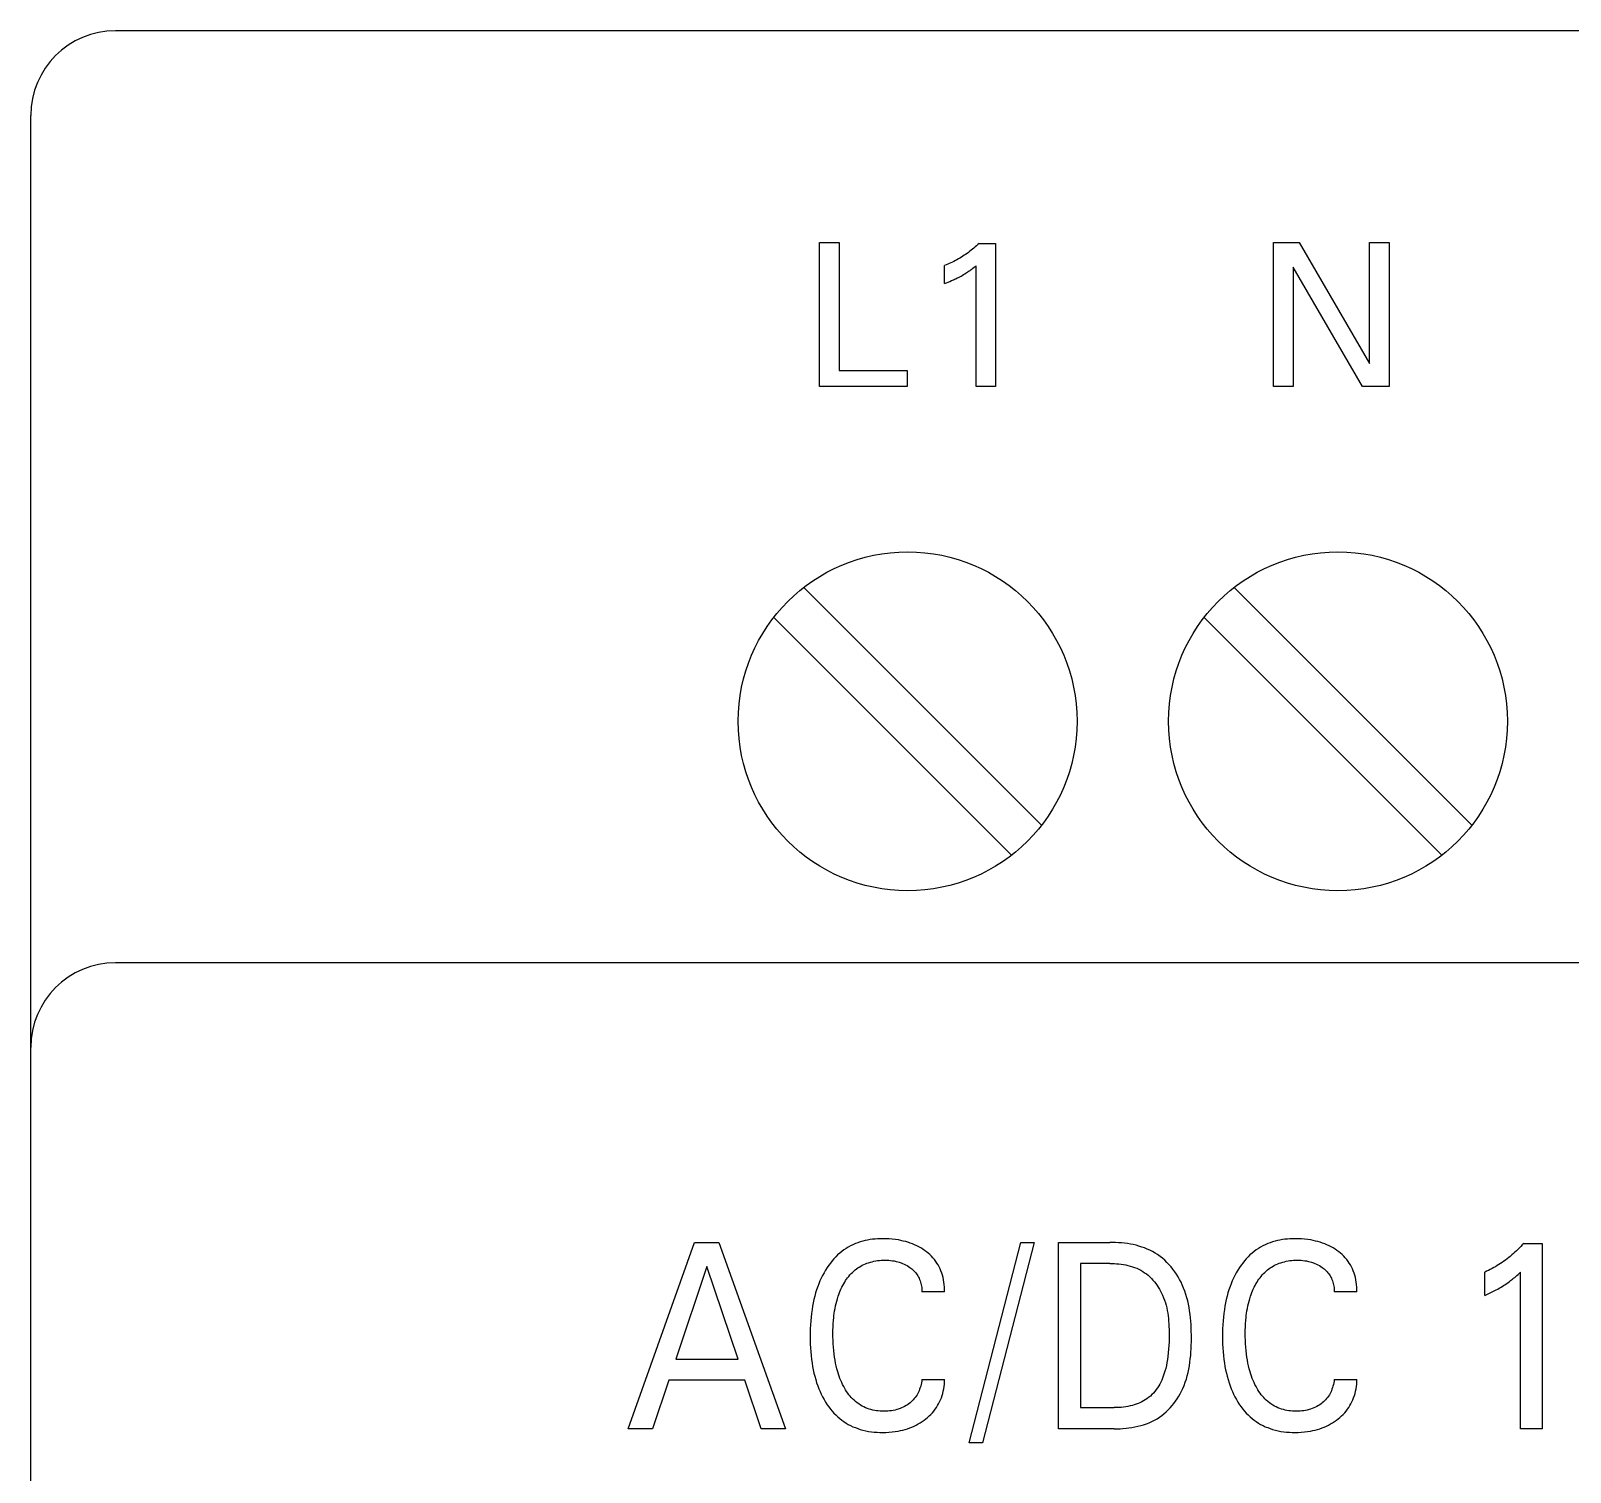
# Model space of a CAD drawing. Extents: x 0 to 420, y 0 to 297.
# Drawn here: x 136.8 to 154.97, y 236.66 to 253.67 of the extents above; entities that cross this region are included whole.
import ezdxf

# ---------------------------------------------------------------- set-up
doc = ezdxf.new("R2010")
doc.units = 0
doc.header["$LTSCALE"] = 23.1
doc.layers.add('10000_FRONT', color=7, linetype='CONTINUOUS')

msp = doc.modelspace()

# ---------------------------------------------------------------- linework, layer by layer
at = {"layer": '10000_FRONT', "color": 7, "linetype": 'CONTINUOUS'}
for p, q in [((207.298, 253.673), (137.798, 253.673)), ((136.798, 164.673), (136.798, 252.673)), ((146.108, 249.473), (146.108, 251.173)), ((146.108, 251.173), (146.34, 251.173)), ((146.34, 251.173), (146.34, 249.665)), ((147.961, 251.135), (147.946, 251.121)), ((147.976, 251.149), (147.961, 251.135)), ((147.991, 251.163), (147.976, 251.149)), ((147.991, 251.163), (148.184, 251.163)), ((148.184, 251.163), (148.184, 249.473)), ((151.468, 249.473), (151.468, 251.173)), ((151.468, 251.173), (151.77, 251.173)), ((151.77, 251.173), (152.6, 249.747)), ((152.6, 249.747), (152.6, 251.173)), ((152.6, 251.173), (152.831, 251.173)), ((152.831, 251.173), (152.831, 249.473)), ((147.695, 250.951), (147.676, 250.942)), ((147.713, 250.961), (147.695, 250.951)), ((147.73, 250.97), (147.713, 250.961)), ((147.748, 250.98), (147.73, 250.97)), ((147.765, 250.99), (147.748, 250.98)), ((147.783, 251.001), (147.765, 250.99)), ((147.8, 251.012), (147.783, 251.001)), ((147.817, 251.023), (147.8, 251.012)), ((147.833, 251.034), (147.817, 251.023)), ((147.85, 251.046), (147.833, 251.034)), ((147.866, 251.057), (147.85, 251.046)), ((147.883, 251.07), (147.866, 251.057)), ((147.899, 251.082), (147.883, 251.07)), ((147.915, 251.095), (147.899, 251.082)), ((147.93, 251.108), (147.915, 251.095)), ((147.946, 251.121), (147.93, 251.108)), ((147.602, 250.909), (147.584, 250.902)), ((147.584, 250.69), (147.584, 250.902)), ((147.621, 250.917), (147.602, 250.909)), ((147.64, 250.925), (147.621, 250.917)), ((147.658, 250.933), (147.64, 250.925)), ((147.676, 250.942), (147.658, 250.933)), ((147.748, 250.762), (147.763, 250.77)), ((147.763, 250.77), (147.778, 250.778)), ((147.778, 250.778), (147.793, 250.786)), ((147.793, 250.786), (147.809, 250.795)), ((147.809, 250.795), (147.824, 250.804)), ((147.824, 250.804), (147.839, 250.814)), ((147.839, 250.814), (147.853, 250.823)), ((147.853, 250.823), (147.864, 250.83)), ((147.864, 250.83), (147.875, 250.838)), ((147.875, 250.838), (147.885, 250.845)), ((147.885, 250.845), (147.897, 250.854)), ((147.897, 250.854), (147.908, 250.862)), ((147.908, 250.862), (147.919, 250.871)), ((147.919, 250.871), (147.932, 250.881)), ((147.932, 250.881), (147.944, 250.89)), ((147.944, 250.89), (147.956, 250.9)), ((147.956, 249.473), (147.956, 250.9)), ((151.699, 250.882), (151.699, 249.473)), ((152.519, 249.473), (151.699, 250.882)), ((147.584, 250.69), (147.605, 250.698)), ((147.605, 250.698), (147.626, 250.706)), ((147.626, 250.706), (147.646, 250.715)), ((147.646, 250.715), (147.667, 250.724)), ((147.667, 250.724), (147.688, 250.733)), ((147.688, 250.733), (147.703, 250.74)), ((147.703, 250.74), (147.718, 250.747)), ((147.718, 250.747), (147.733, 250.755)), ((147.733, 250.755), (147.748, 250.762)), ((146.34, 249.665), (147.143, 249.665)), ((147.143, 249.665), (147.143, 249.473)), ((147.143, 249.473), (146.108, 249.473)), ((148.184, 249.473), (147.956, 249.473)), ((151.699, 249.473), (151.468, 249.473)), ((152.831, 249.473), (152.519, 249.473)), ((148.727, 244.297), (145.922, 247.102)), ((153.807, 244.297), (151.002, 247.102)), ((145.569, 246.748), (148.373, 243.944)), ((150.649, 246.748), (153.453, 243.944)), ((207.298, 242.673), (137.798, 242.673)), ((143.848, 237.173), (144.633, 239.373)), ((144.633, 239.373), (144.921, 239.373)), ((144.921, 239.373), (145.706, 237.173)), ((146.475, 239.332), (146.448, 239.317)), ((146.503, 239.345), (146.475, 239.332)), ((146.531, 239.358), (146.503, 239.345)), ((146.56, 239.369), (146.531, 239.358)), ((146.589, 239.379), (146.56, 239.369)), ((146.618, 239.387), (146.589, 239.379)), ((146.647, 239.394), (146.618, 239.387)), ((146.676, 239.4), (146.647, 239.394)), ((146.705, 239.405), (146.676, 239.4)), ((146.735, 239.409), (146.705, 239.405)), ((146.764, 239.412), (146.735, 239.409)), ((146.794, 239.414), (146.764, 239.412)), ((146.824, 239.416), (146.794, 239.414)), ((146.854, 239.416), (146.824, 239.416)), ((146.891, 239.416), (146.854, 239.416)), ((146.929, 239.414), (146.891, 239.416)), ((146.967, 239.411), (146.929, 239.414)), ((147.004, 239.407), (146.967, 239.411)), ((147.041, 239.401), (147.004, 239.407)), ((147.069, 239.395), (147.041, 239.401)), ((147.097, 239.389), (147.069, 239.395)), ((147.125, 239.382), (147.097, 239.389)), ((147.152, 239.374), (147.125, 239.382)), ((147.179, 239.365), (147.152, 239.374)), ((147.206, 239.355), (147.179, 239.365)), ((147.231, 239.344), (147.206, 239.355)), ((147.256, 239.333), (147.231, 239.344)), ((147.28, 239.32), (147.256, 239.333)), ((147.303, 239.307), (147.28, 239.32)), ((147.876, 237.007), (148.485, 239.373)), ((148.64, 239.373), (148.031, 237.007)), ((148.485, 239.373), (148.64, 239.373)), ((148.928, 237.173), (148.928, 239.373)), ((148.928, 239.373), (149.534, 239.373)), ((149.568, 239.372), (149.534, 239.373)), ((149.603, 239.371), (149.568, 239.372)), ((149.638, 239.369), (149.603, 239.371)), ((149.673, 239.366), (149.638, 239.369)), ((149.708, 239.363), (149.673, 239.366)), ((149.742, 239.358), (149.708, 239.363)), ((149.777, 239.352), (149.742, 239.358)), ((149.811, 239.346), (149.777, 239.352)), ((149.845, 239.338), (149.811, 239.346)), ((149.879, 239.329), (149.845, 239.338)), ((149.912, 239.318), (149.879, 239.329)), ((151.342, 239.332), (151.315, 239.317)), ((151.37, 239.345), (151.342, 239.332)), ((151.398, 239.358), (151.37, 239.345)), ((151.427, 239.369), (151.398, 239.358)), ((151.456, 239.379), (151.427, 239.369)), ((151.485, 239.387), (151.456, 239.379)), ((151.514, 239.394), (151.485, 239.387)), ((151.543, 239.4), (151.514, 239.394)), ((151.572, 239.405), (151.543, 239.4)), ((151.602, 239.409), (151.572, 239.405)), ((151.631, 239.412), (151.602, 239.409)), ((151.661, 239.414), (151.631, 239.412)), ((151.691, 239.416), (151.661, 239.414)), ((151.721, 239.416), (151.691, 239.416)), ((151.758, 239.416), (151.721, 239.416)), ((151.796, 239.414), (151.758, 239.416)), ((151.834, 239.411), (151.796, 239.414)), ((151.871, 239.407), (151.834, 239.411)), ((151.908, 239.401), (151.871, 239.407)), ((151.936, 239.395), (151.908, 239.401)), ((151.964, 239.389), (151.936, 239.395)), ((151.992, 239.382), (151.964, 239.389)), ((152.019, 239.374), (151.992, 239.382)), ((152.047, 239.365), (152.019, 239.374)), ((152.073, 239.355), (152.047, 239.365)), ((152.098, 239.344), (152.073, 239.355)), ((152.123, 239.333), (152.098, 239.344)), ((152.147, 239.32), (152.123, 239.333)), ((152.17, 239.307), (152.147, 239.32)), ((154.387, 239.324), (154.37, 239.307)), ((154.404, 239.342), (154.387, 239.324)), ((154.42, 239.36), (154.404, 239.342)), ((154.42, 239.36), (154.637, 239.36)), ((154.637, 239.36), (154.637, 237.173)), ((146.256, 239.154), (146.236, 239.129)), ((146.277, 239.178), (146.256, 239.154)), ((146.299, 239.201), (146.277, 239.178)), ((146.322, 239.224), (146.299, 239.201)), ((146.346, 239.245), (146.322, 239.224)), ((146.371, 239.265), (146.346, 239.245)), ((146.396, 239.284), (146.371, 239.265)), ((146.421, 239.301), (146.396, 239.284)), ((146.448, 239.317), (146.421, 239.301)), ((146.687, 239.133), (146.708, 239.14)), ((146.708, 239.14), (146.729, 239.145)), ((146.729, 239.145), (146.75, 239.15)), ((146.75, 239.15), (146.772, 239.154)), ((146.772, 239.154), (146.793, 239.157)), ((146.793, 239.157), (146.815, 239.159)), ((146.815, 239.159), (146.837, 239.161)), ((146.837, 239.161), (146.859, 239.162)), ((146.859, 239.162), (146.881, 239.162)), ((146.881, 239.162), (146.903, 239.162)), ((146.903, 239.162), (146.925, 239.161)), ((146.925, 239.161), (146.947, 239.159)), ((146.947, 239.159), (146.969, 239.156)), ((146.969, 239.156), (146.991, 239.153)), ((146.991, 239.153), (147.011, 239.149)), ((147.011, 239.149), (147.031, 239.144)), ((147.031, 239.144), (147.05, 239.138)), ((147.05, 239.138), (147.07, 239.132)), ((147.326, 239.293), (147.303, 239.307)), ((147.349, 239.278), (147.326, 239.293)), ((147.37, 239.262), (147.349, 239.278)), ((147.39, 239.245), (147.37, 239.262)), ((147.41, 239.228), (147.39, 239.245)), ((147.429, 239.209), (147.41, 239.228)), ((147.447, 239.19), (147.429, 239.209)), ((147.464, 239.17), (147.447, 239.19)), ((147.48, 239.149), (147.464, 239.17)), ((147.494, 239.128), (147.48, 239.149)), ((149.945, 239.307), (149.912, 239.318)), ((149.977, 239.294), (149.945, 239.307)), ((150.008, 239.28), (149.977, 239.294)), ((150.039, 239.264), (150.008, 239.28)), ((150.069, 239.247), (150.039, 239.264)), ((150.099, 239.228), (150.069, 239.247)), ((150.128, 239.207), (150.099, 239.228)), ((150.156, 239.185), (150.128, 239.207)), ((150.183, 239.161), (150.156, 239.185)), ((150.208, 239.136), (150.183, 239.161)), ((151.123, 239.154), (151.103, 239.129)), ((151.144, 239.178), (151.123, 239.154)), ((151.166, 239.201), (151.144, 239.178)), ((151.189, 239.224), (151.166, 239.201)), ((151.213, 239.245), (151.189, 239.224)), ((151.238, 239.265), (151.213, 239.245)), ((151.263, 239.284), (151.238, 239.265)), ((151.288, 239.301), (151.263, 239.284)), ((151.315, 239.317), (151.288, 239.301)), ((151.554, 239.133), (151.575, 239.14)), ((151.575, 239.14), (151.596, 239.145)), ((151.596, 239.145), (151.617, 239.15)), ((151.617, 239.15), (151.639, 239.154)), ((151.639, 239.154), (151.66, 239.157)), ((151.66, 239.157), (151.682, 239.159)), ((151.682, 239.159), (151.704, 239.161)), ((151.704, 239.161), (151.726, 239.162)), ((151.726, 239.162), (151.748, 239.162)), ((151.748, 239.162), (151.77, 239.162)), ((151.77, 239.162), (151.792, 239.161)), ((151.792, 239.161), (151.814, 239.159)), ((151.814, 239.159), (151.836, 239.156)), ((151.836, 239.156), (151.858, 239.153)), ((151.858, 239.153), (151.878, 239.149)), ((151.878, 239.149), (151.898, 239.144)), ((151.898, 239.144), (151.917, 239.138)), ((151.917, 239.138), (151.937, 239.132)), ((152.193, 239.293), (152.17, 239.307)), ((152.216, 239.278), (152.193, 239.293)), ((152.237, 239.262), (152.216, 239.278)), ((152.257, 239.245), (152.237, 239.262)), ((152.277, 239.228), (152.257, 239.245)), ((152.296, 239.209), (152.277, 239.228)), ((152.314, 239.19), (152.296, 239.209)), ((152.331, 239.17), (152.314, 239.19)), ((152.347, 239.149), (152.331, 239.17)), ((152.361, 239.128), (152.347, 239.149)), ((154.186, 239.151), (154.167, 239.137)), ((154.205, 239.164), (154.186, 239.151)), ((154.224, 239.179), (154.205, 239.164)), ((154.243, 239.193), (154.224, 239.179)), ((154.262, 239.208), (154.243, 239.193)), ((154.28, 239.224), (154.262, 239.208)), ((154.298, 239.24), (154.28, 239.224)), ((154.317, 239.256), (154.298, 239.24)), ((154.335, 239.273), (154.317, 239.256)), ((154.352, 239.289), (154.335, 239.273)), ((154.37, 239.307), (154.352, 239.289)), ((144.778, 239.089), (144.412, 237.996)), ((145.146, 237.996), (144.778, 239.089)), ((146.144, 238.983), (146.128, 238.951)), ((146.161, 239.015), (146.144, 238.983)), ((146.179, 239.046), (146.161, 239.015)), ((146.198, 239.076), (146.179, 239.046)), ((146.217, 239.103), (146.198, 239.076)), ((146.236, 239.129), (146.217, 239.103)), ((146.44, 238.956), (146.454, 238.972)), ((146.454, 238.972), (146.467, 238.989)), ((146.467, 238.989), (146.482, 239.004)), ((146.482, 239.004), (146.496, 239.019)), ((146.496, 239.019), (146.512, 239.033)), ((146.512, 239.033), (146.528, 239.047)), ((146.528, 239.047), (146.544, 239.06)), ((146.544, 239.06), (146.56, 239.071)), ((146.56, 239.071), (146.577, 239.082)), ((146.577, 239.082), (146.595, 239.093)), ((146.595, 239.093), (146.612, 239.102)), ((146.612, 239.102), (146.63, 239.111)), ((146.63, 239.111), (146.649, 239.119)), ((146.649, 239.119), (146.668, 239.127)), ((146.668, 239.127), (146.687, 239.133)), ((147.07, 239.132), (147.089, 239.125)), ((147.089, 239.125), (147.106, 239.117)), ((147.106, 239.117), (147.124, 239.108)), ((147.124, 239.108), (147.141, 239.099)), ((147.141, 239.099), (147.158, 239.089)), ((147.158, 239.089), (147.174, 239.078)), ((147.174, 239.078), (147.186, 239.069)), ((147.186, 239.069), (147.199, 239.059)), ((147.199, 239.059), (147.211, 239.048)), ((147.211, 239.048), (147.222, 239.037)), ((147.222, 239.037), (147.233, 239.026)), ((147.233, 239.026), (147.243, 239.014)), ((147.243, 239.014), (147.253, 239.002)), ((147.253, 239.002), (147.262, 238.989)), ((147.262, 238.989), (147.27, 238.976)), ((147.27, 238.976), (147.277, 238.962)), ((147.277, 238.962), (147.284, 238.949)), ((147.508, 239.106), (147.494, 239.128)), ((147.52, 239.083), (147.508, 239.106)), ((147.531, 239.06), (147.52, 239.083)), ((147.541, 239.036), (147.531, 239.06)), ((147.551, 239.011), (147.541, 239.036)), ((147.558, 238.987), (147.551, 239.011)), ((147.566, 238.959), (147.558, 238.987)), ((147.572, 238.931), (147.566, 238.959)), ((149.189, 239.123), (149.189, 237.422)), ((149.534, 239.123), (149.189, 239.123)), ((149.534, 239.123), (149.561, 239.123)), ((149.561, 239.123), (149.588, 239.122)), ((149.588, 239.122), (149.615, 239.12)), ((149.615, 239.12), (149.642, 239.118)), ((149.642, 239.118), (149.669, 239.115)), ((149.669, 239.115), (149.696, 239.111)), ((149.696, 239.111), (149.723, 239.106)), ((149.723, 239.106), (149.749, 239.1)), ((149.749, 239.1), (149.776, 239.093)), ((149.776, 239.093), (149.802, 239.085)), ((149.802, 239.085), (149.827, 239.076)), ((149.827, 239.076), (149.852, 239.067)), ((149.852, 239.067), (149.877, 239.056)), ((149.877, 239.056), (149.9, 239.043)), ((149.9, 239.043), (149.924, 239.03)), ((149.924, 239.03), (149.945, 239.015)), ((149.945, 239.015), (149.967, 239)), ((149.967, 239), (149.987, 238.984)), ((149.987, 238.984), (150.007, 238.966)), ((150.007, 238.966), (150.025, 238.947)), ((150.233, 239.11), (150.208, 239.136)), ((150.257, 239.083), (150.233, 239.11)), ((150.279, 239.055), (150.257, 239.083)), ((150.301, 239.026), (150.279, 239.055)), ((150.321, 238.996), (150.301, 239.026)), ((150.34, 238.965), (150.321, 238.996)), ((150.358, 238.934), (150.34, 238.965)), ((151.011, 238.983), (150.995, 238.951)), ((151.028, 239.015), (151.011, 238.983)), ((151.046, 239.046), (151.028, 239.015)), ((151.065, 239.076), (151.046, 239.046)), ((151.084, 239.103), (151.065, 239.076)), ((151.103, 239.129), (151.084, 239.103)), ((151.308, 238.956), (151.321, 238.972)), ((151.321, 238.972), (151.334, 238.989)), ((151.334, 238.989), (151.349, 239.004)), ((151.349, 239.004), (151.364, 239.019)), ((151.364, 239.019), (151.379, 239.033)), ((151.379, 239.033), (151.395, 239.047)), ((151.395, 239.047), (151.411, 239.06)), ((151.411, 239.06), (151.427, 239.071)), ((151.427, 239.071), (151.444, 239.082)), ((151.444, 239.082), (151.462, 239.093)), ((151.462, 239.093), (151.479, 239.102)), ((151.479, 239.102), (151.498, 239.111)), ((151.498, 239.111), (151.516, 239.119)), ((151.516, 239.119), (151.535, 239.127)), ((151.535, 239.127), (151.554, 239.133)), ((151.937, 239.132), (151.956, 239.125)), ((151.956, 239.125), (151.974, 239.117)), ((151.974, 239.117), (151.991, 239.108)), ((151.991, 239.108), (152.008, 239.099)), ((152.008, 239.099), (152.025, 239.089)), ((152.025, 239.089), (152.041, 239.078)), ((152.041, 239.078), (152.053, 239.069)), ((152.053, 239.069), (152.066, 239.059)), ((152.066, 239.059), (152.078, 239.048)), ((152.078, 239.048), (152.089, 239.037)), ((152.089, 239.037), (152.1, 239.026)), ((152.1, 239.026), (152.11, 239.014)), ((152.11, 239.014), (152.12, 239.002)), ((152.12, 239.002), (152.129, 238.989)), ((152.129, 238.989), (152.137, 238.976)), ((152.137, 238.976), (152.144, 238.962)), ((152.144, 238.962), (152.151, 238.949)), ((152.375, 239.106), (152.361, 239.128)), ((152.387, 239.083), (152.375, 239.106)), ((152.398, 239.06), (152.387, 239.083)), ((152.409, 239.036), (152.398, 239.06)), ((152.418, 239.011), (152.409, 239.036)), ((152.426, 238.987), (152.418, 239.011)), ((152.433, 238.959), (152.426, 238.987)), ((152.439, 238.931), (152.433, 238.959)), ((153.983, 239.032), (153.962, 239.022)), ((153.962, 238.747), (153.962, 239.022)), ((154.004, 239.042), (153.983, 239.032)), ((154.025, 239.052), (154.004, 239.042)), ((154.046, 239.063), (154.025, 239.052)), ((154.067, 239.075), (154.046, 239.063)), ((154.087, 239.086), (154.067, 239.075)), ((154.107, 239.098), (154.087, 239.086)), ((154.127, 239.111), (154.107, 239.098)), ((154.147, 239.124), (154.127, 239.111)), ((154.167, 239.137), (154.147, 239.124)), ((154.301, 238.949), (154.314, 238.96)), ((154.314, 238.96), (154.327, 238.971)), ((154.327, 238.971), (154.34, 238.982)), ((154.34, 238.982), (154.353, 238.995)), ((154.353, 238.995), (154.367, 239.007)), ((154.367, 239.007), (154.381, 239.02)), ((154.381, 237.173), (154.381, 239.02)), ((146.062, 238.776), (146.052, 238.737)), ((146.074, 238.814), (146.062, 238.776)), ((146.087, 238.852), (146.074, 238.814)), ((146.1, 238.885), (146.087, 238.852)), ((146.113, 238.918), (146.1, 238.885)), ((146.128, 238.951), (146.113, 238.918)), ((146.335, 238.758), (146.343, 238.78)), ((146.343, 238.78), (146.352, 238.801)), ((146.352, 238.801), (146.361, 238.822)), ((146.361, 238.822), (146.371, 238.843)), ((146.371, 238.843), (146.382, 238.863)), ((146.382, 238.863), (146.393, 238.884)), ((146.393, 238.884), (146.405, 238.903)), ((146.405, 238.903), (146.416, 238.921)), ((146.416, 238.921), (146.428, 238.939)), ((146.428, 238.939), (146.44, 238.956)), ((147.284, 238.949), (147.29, 238.935)), ((147.29, 238.935), (147.295, 238.92)), ((147.295, 238.92), (147.3, 238.905)), ((147.3, 238.905), (147.305, 238.889)), ((147.305, 238.889), (147.309, 238.873)), ((147.309, 238.873), (147.312, 238.856)), ((147.312, 238.856), (147.314, 238.84)), ((147.314, 238.84), (147.315, 238.823)), ((147.315, 238.823), (147.316, 238.806)), ((147.316, 238.806), (147.316, 238.79)), ((147.585, 238.79), (147.316, 238.79)), ((147.577, 238.903), (147.572, 238.931)), ((147.581, 238.874), (147.577, 238.903)), ((147.583, 238.846), (147.581, 238.874)), ((147.585, 238.818), (147.583, 238.846)), ((147.585, 238.79), (147.585, 238.818)), ((150.025, 238.947), (150.043, 238.928)), ((150.043, 238.928), (150.061, 238.908)), ((150.061, 238.908), (150.077, 238.887)), ((150.077, 238.887), (150.093, 238.865)), ((150.093, 238.865), (150.107, 238.843)), ((150.107, 238.843), (150.121, 238.821)), ((150.121, 238.821), (150.134, 238.797)), ((150.134, 238.797), (150.146, 238.774)), ((150.375, 238.902), (150.358, 238.934)), ((150.39, 238.87), (150.375, 238.902)), ((150.406, 238.833), (150.39, 238.87)), ((150.42, 238.795), (150.406, 238.833)), ((150.433, 238.757), (150.42, 238.795)), ((150.929, 238.776), (150.919, 238.737)), ((150.941, 238.814), (150.929, 238.776)), ((150.954, 238.852), (150.941, 238.814)), ((150.967, 238.885), (150.954, 238.852)), ((150.98, 238.918), (150.967, 238.885)), ((150.995, 238.951), (150.98, 238.918)), ((151.202, 238.758), (151.21, 238.78)), ((151.21, 238.78), (151.219, 238.801)), ((151.219, 238.801), (151.228, 238.822)), ((151.228, 238.822), (151.238, 238.843)), ((151.238, 238.843), (151.249, 238.863)), ((151.249, 238.863), (151.26, 238.884)), ((151.26, 238.884), (151.272, 238.903)), ((151.272, 238.903), (151.283, 238.921)), ((151.283, 238.921), (151.295, 238.939)), ((151.295, 238.939), (151.308, 238.956)), ((152.151, 238.949), (152.157, 238.935)), ((152.157, 238.935), (152.163, 238.92)), ((152.163, 238.92), (152.167, 238.905)), ((152.167, 238.905), (152.172, 238.889)), ((152.172, 238.889), (152.176, 238.873)), ((152.176, 238.873), (152.179, 238.856)), ((152.179, 238.856), (152.181, 238.84)), ((152.181, 238.84), (152.182, 238.823)), ((152.182, 238.823), (152.183, 238.806)), ((152.183, 238.806), (152.183, 238.79)), ((152.452, 238.79), (152.183, 238.79)), ((152.444, 238.903), (152.439, 238.931)), ((152.448, 238.874), (152.444, 238.903)), ((152.451, 238.846), (152.448, 238.874)), ((152.452, 238.818), (152.451, 238.846)), ((152.452, 238.79), (152.452, 238.818)), ((154.009, 238.769), (154.032, 238.781)), ((154.032, 238.781), (154.056, 238.792)), ((154.056, 238.792), (154.079, 238.804)), ((154.079, 238.804), (154.096, 238.813)), ((154.096, 238.813), (154.113, 238.822)), ((154.113, 238.822), (154.13, 238.832)), ((154.13, 238.832), (154.147, 238.842)), ((154.147, 238.842), (154.164, 238.852)), ((154.164, 238.852), (154.18, 238.862)), ((154.18, 238.862), (154.198, 238.873)), ((154.198, 238.873), (154.215, 238.884)), ((154.215, 238.884), (154.232, 238.896)), ((154.232, 238.896), (154.249, 238.908)), ((154.249, 238.908), (154.265, 238.921)), ((154.265, 238.921), (154.277, 238.93)), ((154.277, 238.93), (154.289, 238.939)), ((154.289, 238.939), (154.301, 238.949)), ((146.026, 238.62), (146.02, 238.58)), ((146.034, 238.659), (146.026, 238.62)), ((146.042, 238.698), (146.034, 238.659)), ((146.052, 238.737), (146.042, 238.698)), ((146.286, 238.564), (146.291, 238.593)), ((146.291, 238.593), (146.297, 238.622)), ((146.297, 238.622), (146.303, 238.651)), ((146.303, 238.651), (146.311, 238.68)), ((146.311, 238.68), (146.319, 238.708)), ((146.319, 238.708), (146.328, 238.736)), ((146.328, 238.736), (146.335, 238.758)), ((150.146, 238.774), (150.157, 238.75)), ((150.157, 238.75), (150.17, 238.72)), ((150.17, 238.72), (150.181, 238.69)), ((150.181, 238.69), (150.19, 238.66)), ((150.19, 238.66), (150.199, 238.63)), ((150.199, 238.63), (150.206, 238.599)), ((150.206, 238.599), (150.213, 238.568)), ((150.444, 238.719), (150.433, 238.757)), ((150.454, 238.681), (150.444, 238.719)), ((150.463, 238.642), (150.454, 238.681)), ((150.47, 238.603), (150.463, 238.642)), ((150.477, 238.563), (150.47, 238.603)), ((150.893, 238.62), (150.887, 238.58)), ((150.901, 238.659), (150.893, 238.62)), ((150.909, 238.698), (150.901, 238.659)), ((150.919, 238.737), (150.909, 238.698)), ((151.153, 238.564), (151.158, 238.593)), ((151.158, 238.593), (151.164, 238.622)), ((151.164, 238.622), (151.17, 238.651)), ((151.17, 238.651), (151.178, 238.68)), ((151.178, 238.68), (151.186, 238.708)), ((151.186, 238.708), (151.195, 238.736)), ((151.195, 238.736), (151.202, 238.758)), ((153.962, 238.747), (153.985, 238.758)), ((153.985, 238.758), (154.009, 238.769)), ((146.004, 238.445), (146.001, 238.399)), ((146.009, 238.49), (146.004, 238.445)), ((146.014, 238.535), (146.009, 238.49)), ((146.02, 238.58), (146.014, 238.535)), ((146.268, 238.374), (146.27, 238.412)), ((146.27, 238.412), (146.272, 238.45)), ((146.272, 238.45), (146.276, 238.488)), ((146.276, 238.488), (146.278, 238.511)), ((146.278, 238.511), (146.282, 238.535)), ((146.282, 238.535), (146.286, 238.564)), ((150.213, 238.568), (150.218, 238.537)), ((150.218, 238.537), (150.223, 238.505)), ((150.223, 238.505), (150.227, 238.474)), ((150.227, 238.474), (150.229, 238.442)), ((150.229, 238.442), (150.232, 238.41)), ((150.482, 238.523), (150.477, 238.563)), ((150.487, 238.483), (150.482, 238.523)), ((150.49, 238.443), (150.487, 238.483)), ((150.493, 238.403), (150.49, 238.443)), ((150.872, 238.445), (150.868, 238.399)), ((150.876, 238.49), (150.872, 238.445)), ((150.881, 238.535), (150.876, 238.49)), ((150.887, 238.58), (150.881, 238.535)), ((151.135, 238.374), (151.137, 238.412)), ((151.137, 238.412), (151.139, 238.45)), ((151.139, 238.45), (151.143, 238.488)), ((151.143, 238.488), (151.146, 238.511)), ((151.146, 238.511), (151.149, 238.535)), ((151.149, 238.535), (151.153, 238.564)), ((145.999, 238.354), (145.998, 238.308)), ((145.998, 238.308), (145.998, 238.263)), ((145.998, 238.263), (145.998, 238.217)), ((146.001, 238.399), (145.999, 238.354)), ((146.266, 238.298), (146.267, 238.336)), ((146.266, 238.258), (146.266, 238.298)), ((146.268, 238.217), (146.266, 238.258)), ((146.267, 238.336), (146.268, 238.374)), ((150.232, 238.41), (150.233, 238.378)), ((150.233, 238.378), (150.235, 238.346)), ((150.235, 238.24), (150.234, 238.197)), ((150.235, 238.346), (150.235, 238.315)), ((150.235, 238.315), (150.235, 238.283)), ((150.235, 238.283), (150.235, 238.24)), ((150.495, 238.362), (150.493, 238.403)), ((150.496, 238.322), (150.495, 238.362)), ((150.497, 238.281), (150.496, 238.322)), ((150.497, 238.241), (150.497, 238.281)), ((150.497, 238.2), (150.497, 238.241)), ((150.866, 238.354), (150.865, 238.308)), ((150.865, 238.308), (150.865, 238.263)), ((150.865, 238.263), (150.865, 238.217)), ((150.868, 238.399), (150.866, 238.354)), ((151.133, 238.298), (151.134, 238.336)), ((151.134, 238.258), (151.133, 238.298)), ((151.134, 238.336), (151.135, 238.374)), ((151.135, 238.217), (151.134, 238.258)), ((145.998, 238.217), (145.999, 238.172)), ((145.999, 238.172), (146.001, 238.127)), ((146.001, 238.127), (146.005, 238.082)), ((146.005, 238.082), (146.009, 238.037)), ((146.269, 238.176), (146.268, 238.217)), ((146.272, 238.136), (146.269, 238.176)), ((146.276, 238.095), (146.272, 238.136)), ((146.28, 238.055), (146.276, 238.095)), ((146.285, 238.019), (146.28, 238.055)), ((150.225, 238.069), (150.22, 238.026)), ((150.229, 238.111), (150.225, 238.069)), ((150.232, 238.154), (150.229, 238.111)), ((150.234, 238.197), (150.232, 238.154)), ((150.489, 238.037), (150.492, 238.078)), ((150.492, 238.078), (150.494, 238.118)), ((150.494, 238.118), (150.496, 238.159)), ((150.496, 238.159), (150.497, 238.2)), ((150.865, 238.217), (150.866, 238.172)), ((150.866, 238.172), (150.868, 238.127)), ((150.868, 238.127), (150.872, 238.082)), ((150.872, 238.082), (150.876, 238.037)), ((151.136, 238.176), (151.135, 238.217)), ((151.139, 238.136), (151.136, 238.176)), ((151.143, 238.095), (151.139, 238.136)), ((151.147, 238.055), (151.143, 238.095)), ((151.152, 238.019), (151.147, 238.055)), ((144.412, 237.996), (145.146, 237.996)), ((146.009, 238.037), (146.014, 237.992)), ((146.014, 237.992), (146.02, 237.947)), ((146.02, 237.947), (146.027, 237.908)), ((146.027, 237.908), (146.034, 237.869)), ((146.034, 237.869), (146.042, 237.83)), ((146.291, 237.984), (146.285, 238.019)), ((146.297, 237.949), (146.291, 237.984)), ((146.305, 237.914), (146.297, 237.949)), ((146.313, 237.88), (146.305, 237.914)), ((146.323, 237.845), (146.313, 237.88)), ((150.194, 237.886), (150.185, 237.851)), ((150.202, 237.921), (150.194, 237.886)), ((150.209, 237.956), (150.202, 237.921)), ((150.215, 237.991), (150.209, 237.956)), ((150.22, 238.026), (150.215, 237.991)), ((150.459, 237.838), (150.467, 237.877)), ((150.467, 237.877), (150.475, 237.917)), ((150.475, 237.917), (150.48, 237.957)), ((150.48, 237.957), (150.485, 237.997)), ((150.485, 237.997), (150.489, 238.037)), ((150.876, 238.037), (150.881, 237.992)), ((150.881, 237.992), (150.887, 237.947)), ((150.887, 237.947), (150.894, 237.908)), ((150.894, 237.908), (150.901, 237.869)), ((150.901, 237.869), (150.91, 237.83)), ((151.158, 237.984), (151.152, 238.019)), ((151.164, 237.949), (151.158, 237.984)), ((151.172, 237.914), (151.164, 237.949)), ((151.18, 237.88), (151.172, 237.914)), ((151.19, 237.845), (151.18, 237.88)), ((144.328, 237.746), (144.138, 237.173)), ((145.228, 237.746), (144.328, 237.746)), ((145.421, 237.173), (145.228, 237.746)), ((146.042, 237.83), (146.052, 237.792)), ((146.052, 237.792), (146.063, 237.754)), ((146.063, 237.754), (146.074, 237.716)), ((146.074, 237.716), (146.087, 237.678)), ((146.331, 237.819), (146.323, 237.845)), ((146.339, 237.794), (146.331, 237.819)), ((146.349, 237.768), (146.339, 237.794)), ((146.359, 237.743), (146.349, 237.768)), ((146.37, 237.719), (146.359, 237.743)), ((146.381, 237.694), (146.37, 237.719)), ((146.394, 237.67), (146.381, 237.694)), ((147.307, 237.697), (147.302, 237.677)), ((147.311, 237.716), (147.307, 237.697)), ((147.314, 237.736), (147.311, 237.716)), ((147.316, 237.756), (147.314, 237.736)), ((147.316, 237.756), (147.585, 237.756)), ((147.579, 237.673), (147.582, 237.7)), ((147.582, 237.7), (147.584, 237.728)), ((147.584, 237.728), (147.585, 237.756)), ((150.125, 237.7), (150.112, 237.678)), ((150.136, 237.722), (150.125, 237.7)), ((150.147, 237.746), (150.136, 237.722)), ((150.157, 237.769), (150.147, 237.746)), ((150.166, 237.793), (150.157, 237.769)), ((150.174, 237.817), (150.166, 237.793)), ((150.185, 237.851), (150.174, 237.817)), ((150.396, 237.647), (150.412, 237.685)), ((150.412, 237.685), (150.426, 237.722)), ((150.426, 237.722), (150.438, 237.76)), ((150.438, 237.76), (150.449, 237.799)), ((150.449, 237.799), (150.459, 237.838)), ((150.91, 237.83), (150.919, 237.792)), ((150.919, 237.792), (150.93, 237.754)), ((150.93, 237.754), (150.942, 237.716)), ((150.942, 237.716), (150.955, 237.678)), ((151.198, 237.819), (151.19, 237.845)), ((151.207, 237.794), (151.198, 237.819)), ((151.216, 237.768), (151.207, 237.794)), ((151.226, 237.743), (151.216, 237.768)), ((151.237, 237.719), (151.226, 237.743)), ((151.248, 237.694), (151.237, 237.719)), ((151.261, 237.67), (151.248, 237.694)), ((152.174, 237.697), (152.169, 237.677)), ((152.178, 237.716), (152.174, 237.697)), ((152.181, 237.736), (152.178, 237.716)), ((152.183, 237.756), (152.181, 237.736)), ((152.183, 237.756), (152.452, 237.756)), ((152.446, 237.673), (152.449, 237.7)), ((152.449, 237.7), (152.451, 237.728)), ((152.451, 237.728), (152.452, 237.756)), ((146.087, 237.678), (146.1, 237.645)), ((146.1, 237.645), (146.114, 237.612)), ((146.114, 237.612), (146.129, 237.58)), ((146.129, 237.58), (146.145, 237.548)), ((146.145, 237.548), (146.162, 237.517)), ((146.162, 237.517), (146.18, 237.486)), ((146.405, 237.65), (146.394, 237.67)), ((146.416, 237.631), (146.405, 237.65)), ((146.428, 237.612), (146.416, 237.631)), ((146.441, 237.593), (146.428, 237.612)), ((146.455, 237.575), (146.441, 237.593)), ((146.469, 237.558), (146.455, 237.575)), ((146.483, 237.541), (146.469, 237.558)), ((146.499, 237.525), (146.483, 237.541)), ((146.515, 237.509), (146.499, 237.525)), ((146.533, 237.494), (146.515, 237.509)), ((147.215, 237.515), (147.203, 237.502)), ((147.227, 237.529), (147.215, 237.515)), ((147.238, 237.543), (147.227, 237.529)), ((147.249, 237.558), (147.238, 237.543)), ((147.259, 237.573), (147.249, 237.558)), ((147.268, 237.589), (147.259, 237.573)), ((147.276, 237.605), (147.268, 237.589)), ((147.283, 237.622), (147.276, 237.605)), ((147.29, 237.639), (147.283, 237.622)), ((147.296, 237.658), (147.29, 237.639)), ((147.302, 237.677), (147.296, 237.658)), ((147.526, 237.492), (147.536, 237.515)), ((147.536, 237.515), (147.546, 237.539)), ((147.546, 237.539), (147.554, 237.564)), ((147.554, 237.564), (147.562, 237.591)), ((147.562, 237.591), (147.569, 237.618)), ((147.569, 237.618), (147.574, 237.645)), ((147.574, 237.645), (147.579, 237.673)), ((149.953, 237.513), (149.932, 237.501)), ((149.972, 237.526), (149.953, 237.513)), ((149.993, 237.542), (149.972, 237.526)), ((150.013, 237.558), (149.993, 237.542)), ((150.032, 237.576), (150.013, 237.558)), ((150.05, 237.595), (150.032, 237.576)), ((150.067, 237.614), (150.05, 237.595)), ((150.083, 237.635), (150.067, 237.614)), ((150.098, 237.656), (150.083, 237.635)), ((150.112, 237.678), (150.098, 237.656)), ((150.311, 237.5), (150.331, 237.528)), ((150.331, 237.528), (150.349, 237.557)), ((150.349, 237.557), (150.366, 237.587)), ((150.366, 237.587), (150.381, 237.617)), ((150.381, 237.617), (150.396, 237.647)), ((150.955, 237.678), (150.967, 237.645)), ((150.967, 237.645), (150.981, 237.612)), ((150.981, 237.612), (150.996, 237.58)), ((150.996, 237.58), (151.012, 237.548)), ((151.012, 237.548), (151.029, 237.517)), ((151.029, 237.517), (151.047, 237.486)), ((151.272, 237.65), (151.261, 237.67)), ((151.283, 237.631), (151.272, 237.65)), ((151.295, 237.612), (151.283, 237.631)), ((151.308, 237.593), (151.295, 237.612)), ((151.322, 237.575), (151.308, 237.593)), ((151.336, 237.558), (151.322, 237.575)), ((151.351, 237.541), (151.336, 237.558)), ((151.366, 237.525), (151.351, 237.541)), ((151.382, 237.509), (151.366, 237.525)), ((151.4, 237.494), (151.382, 237.509)), ((152.082, 237.515), (152.07, 237.502)), ((152.094, 237.529), (152.082, 237.515)), ((152.105, 237.543), (152.094, 237.529)), ((152.116, 237.558), (152.105, 237.543)), ((152.126, 237.573), (152.116, 237.558)), ((152.135, 237.589), (152.126, 237.573)), ((152.143, 237.605), (152.135, 237.589)), ((152.15, 237.622), (152.143, 237.605)), ((152.157, 237.639), (152.15, 237.622)), ((152.163, 237.658), (152.157, 237.639)), ((152.169, 237.677), (152.163, 237.658)), ((152.393, 237.492), (152.403, 237.515)), ((152.403, 237.515), (152.413, 237.539)), ((152.413, 237.539), (152.421, 237.564)), ((152.421, 237.564), (152.429, 237.591)), ((152.429, 237.591), (152.436, 237.618)), ((152.436, 237.618), (152.442, 237.645)), ((152.442, 237.645), (152.446, 237.673)), ((146.18, 237.486), (146.2, 237.456)), ((146.2, 237.456), (146.218, 237.431)), ((146.218, 237.431), (146.237, 237.406)), ((146.237, 237.406), (146.257, 237.382)), ((146.257, 237.382), (146.278, 237.358)), ((146.278, 237.358), (146.3, 237.336)), ((146.3, 237.336), (146.323, 237.314)), ((146.551, 237.479), (146.533, 237.494)), ((146.57, 237.466), (146.551, 237.479)), ((146.59, 237.453), (146.57, 237.466)), ((146.61, 237.441), (146.59, 237.453)), ((146.631, 237.431), (146.61, 237.441)), ((146.652, 237.421), (146.631, 237.431)), ((146.673, 237.412), (146.652, 237.421)), ((146.694, 237.405), (146.673, 237.412)), ((146.715, 237.399), (146.694, 237.405)), ((146.737, 237.394), (146.715, 237.399)), ((146.759, 237.389), (146.737, 237.394)), ((146.78, 237.386), (146.759, 237.389)), ((146.802, 237.383), (146.78, 237.386)), ((146.824, 237.381), (146.802, 237.383)), ((146.846, 237.38), (146.824, 237.381)), ((146.868, 237.38), (146.846, 237.38)), ((146.891, 237.38), (146.868, 237.38)), ((146.913, 237.381), (146.891, 237.38)), ((146.935, 237.383), (146.913, 237.381)), ((146.957, 237.386), (146.935, 237.383)), ((146.979, 237.39), (146.957, 237.386)), ((146.999, 237.394), (146.979, 237.39)), ((147.019, 237.399), (146.999, 237.394)), ((147.038, 237.405), (147.019, 237.399)), ((147.058, 237.411), (147.038, 237.405)), ((147.076, 237.419), (147.058, 237.411)), ((147.094, 237.427), (147.076, 237.419)), ((147.112, 237.436), (147.094, 237.427)), ((147.129, 237.446), (147.112, 237.436)), ((147.145, 237.456), (147.129, 237.446)), ((147.161, 237.467), (147.145, 237.456)), ((147.176, 237.478), (147.161, 237.467)), ((147.19, 237.49), (147.176, 237.478)), ((147.203, 237.502), (147.19, 237.49)), ((147.383, 237.307), (147.403, 237.324)), ((147.403, 237.324), (147.422, 237.343)), ((147.422, 237.343), (147.44, 237.362)), ((147.44, 237.362), (147.457, 237.382)), ((147.457, 237.382), (147.473, 237.403)), ((147.473, 237.403), (147.488, 237.424)), ((147.488, 237.424), (147.501, 237.446)), ((147.501, 237.446), (147.514, 237.469)), ((147.514, 237.469), (147.526, 237.492)), ((149.189, 237.422), (149.587, 237.422)), ((149.614, 237.422), (149.587, 237.422)), ((149.641, 237.424), (149.614, 237.422)), ((149.668, 237.425), (149.641, 237.424)), ((149.695, 237.428), (149.668, 237.425)), ((149.722, 237.432), (149.695, 237.428)), ((149.749, 237.436), (149.722, 237.432)), ((149.775, 237.442), (149.749, 237.436)), ((149.802, 237.448), (149.775, 237.442)), ((149.824, 237.455), (149.802, 237.448)), ((149.847, 237.462), (149.824, 237.455)), ((149.869, 237.471), (149.847, 237.462)), ((149.89, 237.48), (149.869, 237.471)), ((149.912, 237.49), (149.89, 237.48)), ((149.932, 237.501), (149.912, 237.49)), ((150.12, 237.309), (150.148, 237.329)), ((150.148, 237.329), (150.174, 237.35)), ((150.174, 237.35), (150.199, 237.372)), ((150.199, 237.372), (150.224, 237.396)), ((150.224, 237.396), (150.247, 237.42)), ((150.247, 237.42), (150.27, 237.446)), ((150.27, 237.446), (150.291, 237.473)), ((150.291, 237.473), (150.311, 237.5)), ((151.047, 237.486), (151.067, 237.456)), ((151.067, 237.456), (151.085, 237.431)), ((151.085, 237.431), (151.104, 237.406)), ((151.104, 237.406), (151.124, 237.382)), ((151.124, 237.382), (151.145, 237.358)), ((151.145, 237.358), (151.167, 237.336)), ((151.167, 237.336), (151.19, 237.314)), ((151.418, 237.479), (151.4, 237.494)), ((151.437, 237.466), (151.418, 237.479)), ((151.457, 237.453), (151.437, 237.466)), ((151.477, 237.441), (151.457, 237.453)), ((151.498, 237.431), (151.477, 237.441)), ((151.519, 237.421), (151.498, 237.431)), ((151.541, 237.412), (151.519, 237.421)), ((151.561, 237.405), (151.541, 237.412)), ((151.583, 237.399), (151.561, 237.405)), ((151.604, 237.394), (151.583, 237.399)), ((151.626, 237.389), (151.604, 237.394)), ((151.647, 237.386), (151.626, 237.389)), ((151.669, 237.383), (151.647, 237.386)), ((151.691, 237.381), (151.669, 237.383)), ((151.713, 237.38), (151.691, 237.381)), ((151.736, 237.38), (151.713, 237.38)), ((151.758, 237.38), (151.736, 237.38)), ((151.78, 237.381), (151.758, 237.38)), ((151.802, 237.383), (151.78, 237.381)), ((151.824, 237.386), (151.802, 237.383)), ((151.846, 237.39), (151.824, 237.386)), ((151.866, 237.394), (151.846, 237.39)), ((151.886, 237.399), (151.866, 237.394)), ((151.905, 237.405), (151.886, 237.399)), ((151.925, 237.411), (151.905, 237.405)), ((151.944, 237.419), (151.925, 237.411)), ((151.961, 237.427), (151.944, 237.419)), ((151.979, 237.436), (151.961, 237.427)), ((151.996, 237.446), (151.979, 237.436)), ((152.012, 237.456), (151.996, 237.446)), ((152.029, 237.467), (152.012, 237.456)), ((152.043, 237.478), (152.029, 237.467)), ((152.057, 237.49), (152.043, 237.478)), ((152.07, 237.502), (152.057, 237.49)), ((152.25, 237.307), (152.27, 237.324)), ((152.27, 237.324), (152.289, 237.343)), ((152.289, 237.343), (152.307, 237.362)), ((152.307, 237.362), (152.324, 237.382)), ((152.324, 237.382), (152.34, 237.403)), ((152.34, 237.403), (152.355, 237.424)), ((152.355, 237.424), (152.369, 237.446)), ((152.369, 237.446), (152.381, 237.469)), ((152.381, 237.469), (152.393, 237.492)), ((144.138, 237.173), (143.848, 237.173)), ((145.706, 237.173), (145.421, 237.173)), ((146.323, 237.314), (146.347, 237.294)), ((146.347, 237.294), (146.371, 237.275)), ((146.371, 237.275), (146.396, 237.257)), ((146.396, 237.257), (146.422, 237.24)), ((146.422, 237.24), (146.448, 237.225)), ((146.448, 237.225), (146.475, 237.211)), ((146.475, 237.211), (146.503, 237.197)), ((146.503, 237.197), (146.531, 237.186)), ((146.531, 237.186), (146.56, 237.175)), ((146.56, 237.175), (146.589, 237.165)), ((146.589, 237.165), (146.621, 237.156)), ((146.621, 237.156), (146.654, 237.149)), ((146.654, 237.149), (146.687, 237.142)), ((146.687, 237.142), (146.72, 237.137)), ((146.964, 237.135), (147, 237.139)), ((147, 237.139), (147.036, 237.145)), ((147.036, 237.145), (147.064, 237.151)), ((147.064, 237.151), (147.092, 237.157)), ((147.092, 237.157), (147.119, 237.165)), ((147.119, 237.165), (147.146, 237.173)), ((147.146, 237.173), (147.173, 237.183)), ((147.173, 237.183), (147.199, 237.193)), ((147.199, 237.193), (147.224, 237.205)), ((147.224, 237.205), (147.249, 237.217)), ((147.249, 237.217), (147.273, 237.23)), ((147.273, 237.23), (147.296, 237.243)), ((147.296, 237.243), (147.319, 237.258)), ((147.319, 237.258), (147.342, 237.274)), ((147.342, 237.274), (147.363, 237.29)), ((147.363, 237.29), (147.383, 237.307)), ((149.586, 237.173), (148.928, 237.173)), ((149.586, 237.173), (149.62, 237.173)), ((149.62, 237.173), (149.655, 237.174)), ((149.655, 237.174), (149.69, 237.176)), ((149.69, 237.176), (149.726, 237.179)), ((149.726, 237.179), (149.761, 237.183)), ((149.761, 237.183), (149.796, 237.188)), ((149.796, 237.188), (149.831, 237.195)), ((149.831, 237.195), (149.865, 237.202)), ((149.865, 237.202), (149.899, 237.211)), ((149.899, 237.211), (149.933, 237.22)), ((149.933, 237.22), (149.966, 237.232)), ((149.966, 237.232), (149.999, 237.244)), ((149.999, 237.244), (150.031, 237.258)), ((150.031, 237.258), (150.062, 237.274)), ((150.062, 237.274), (150.092, 237.291)), ((150.092, 237.291), (150.12, 237.309)), ((151.19, 237.314), (151.214, 237.294)), ((151.214, 237.294), (151.238, 237.275)), ((151.238, 237.275), (151.263, 237.257)), ((151.263, 237.257), (151.289, 237.24)), ((151.289, 237.24), (151.315, 237.225)), ((151.315, 237.225), (151.343, 237.211)), ((151.343, 237.211), (151.37, 237.197)), ((151.37, 237.197), (151.398, 237.186)), ((151.398, 237.186), (151.427, 237.175)), ((151.427, 237.175), (151.456, 237.165)), ((151.456, 237.165), (151.489, 237.156)), ((151.489, 237.156), (151.521, 237.149)), ((151.521, 237.149), (151.554, 237.142)), ((151.554, 237.142), (151.587, 237.137)), ((151.831, 237.135), (151.867, 237.139)), ((151.867, 237.139), (151.903, 237.145)), ((151.903, 237.145), (151.931, 237.151)), ((151.931, 237.151), (151.959, 237.157)), ((151.959, 237.157), (151.986, 237.165)), ((151.986, 237.165), (152.013, 237.173)), ((152.013, 237.173), (152.04, 237.183)), ((152.04, 237.183), (152.066, 237.193)), ((152.066, 237.193), (152.091, 237.205)), ((152.091, 237.205), (152.116, 237.217)), ((152.116, 237.217), (152.14, 237.23)), ((152.14, 237.23), (152.163, 237.243)), ((152.163, 237.243), (152.186, 237.258)), ((152.186, 237.258), (152.209, 237.274)), ((152.209, 237.274), (152.23, 237.29)), ((152.23, 237.29), (152.25, 237.307)), ((154.637, 237.173), (154.381, 237.173)), ((146.72, 237.137), (146.753, 237.134)), ((146.753, 237.134), (146.787, 237.131)), ((146.787, 237.131), (146.82, 237.13)), ((146.82, 237.13), (146.854, 237.129)), ((146.854, 237.129), (146.89, 237.13)), ((146.89, 237.13), (146.927, 237.131)), ((146.927, 237.131), (146.964, 237.135)), ((148.031, 237.007), (147.876, 237.007)), ((151.587, 237.137), (151.62, 237.134)), ((151.62, 237.134), (151.654, 237.131)), ((151.654, 237.131), (151.687, 237.13)), ((151.687, 237.13), (151.721, 237.129)), ((151.721, 237.129), (151.757, 237.13)), ((151.757, 237.13), (151.794, 237.131)), ((151.794, 237.131), (151.831, 237.135))]:
    msp.add_line(p, q, dxfattribs=at)
for centre in [(147.148, 245.523), (152.228, 245.523)]:
    msp.add_circle(centre, 2, dxfattribs=at)
for centre in [(137.798, 252.673), (137.798, 241.673)]:
    msp.add_arc(centre, 1, 90, 180, dxfattribs=at)

doc.saveas('drawing.dxf')
